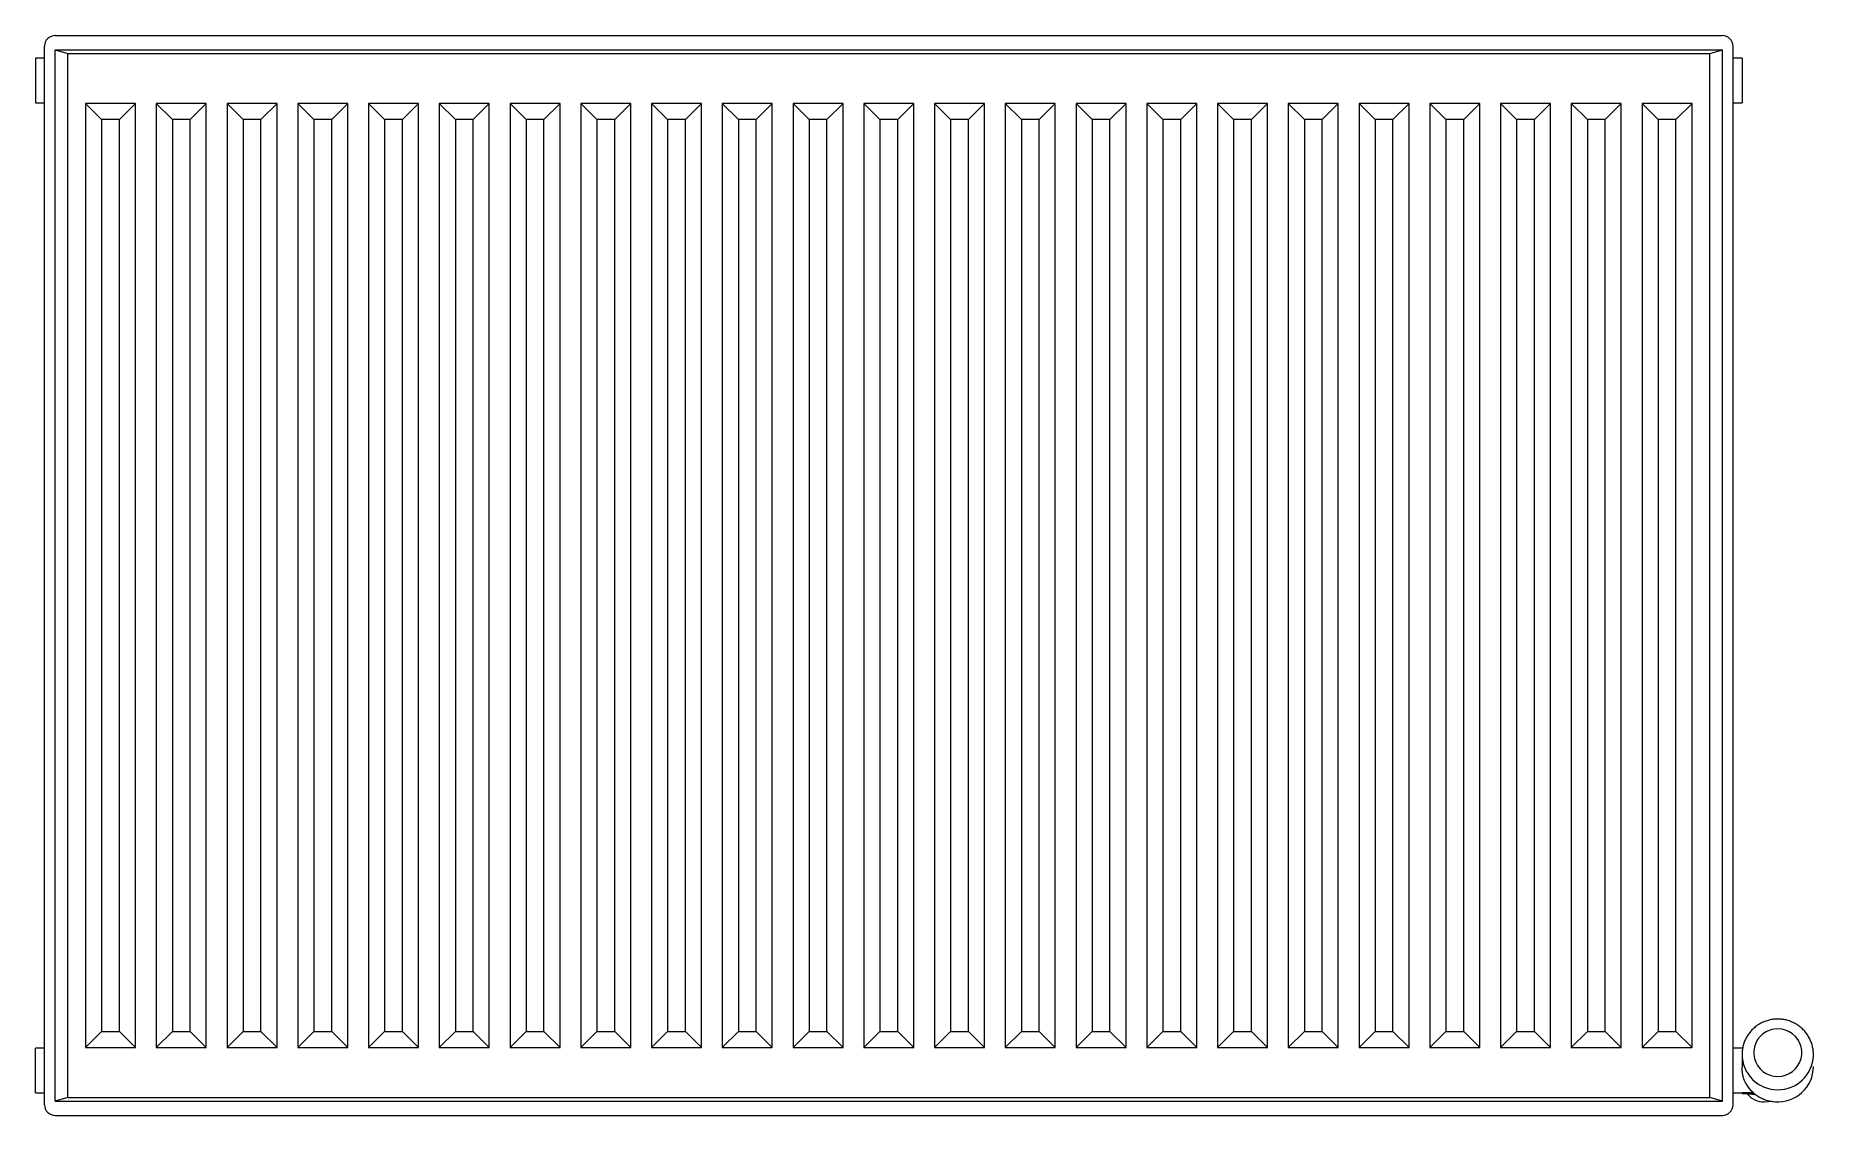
# Model space of a CAD drawing. Header units: millimetres. Extents: x -478 to 518, y -303 to 303.
import ezdxf

# ---------------------------------------------------------------- set-up
doc = ezdxf.new("R2010")
doc.units = ezdxf.units.MM

msp = doc.modelspace()

# ---------------------------------------------------------------- linework, layer by layer
at = {"color": 7, "linetype": 'Continuous', "lineweight": 15}
for p, q in [((-467, 302.5), (467, 302.5)), ((-473, 289.9), (-478, 289.9)), ((-478, 289.9), (-478, 264.9)), ((-473, -296.5), (-473, 296.5)), ((-467, 294.5), (-460, 292.4)), ((-467, 294.5), (467, 294.5)), ((-467, -294.5), (-467, 294.5)), ((-460, -292.4), (-460, 292.4)), ((-460, 292.4), (460, 292.4)), ((460, 292.4), (467, 294.5)), ((460, -292.4), (460, 292.4)), ((467, -294.5), (467, 294.5)), ((473, -296.5), (473, 296.5)), ((478, 289.9), (473, 289.9)), ((478, 289.9), (478, 264.9)), ((-478, 264.9), (-473, 264.9)), ((-422, 264.4), (-450, 264.4)), ((-450, 264.4), (-450, -264.4)), ((-450, 264.4), (-441, 255.4)), ((-431, 255.4), (-422, 264.4)), ((-422, -264.4), (-422, 264.4)), ((-382.36, 264.4), (-410.36, 264.4)), ((-410.36, 264.4), (-410.36, -264.4)), ((-410.36, 264.4), (-401.36, 255.4)), ((-391.36, 255.4), (-382.36, 264.4)), ((-382.36, -264.4), (-382.36, 264.4)), ((-342.73, 264.4), (-370.73, 264.4)), ((-370.73, 264.4), (-370.73, -264.4)), ((-370.73, 264.4), (-361.73, 255.4)), ((-351.73, 255.4), (-342.73, 264.4)), ((-342.73, -264.4), (-342.73, 264.4)), ((-303.09, 264.4), (-331.09, 264.4)), ((-331.09, 264.4), (-331.09, -264.4)), ((-331.09, 264.4), (-322.09, 255.4)), ((-312.09, 255.4), (-303.09, 264.4)), ((-303.09, -264.4), (-303.09, 264.4)), ((-263.45, 264.4), (-291.45, 264.4)), ((-291.45, 264.4), (-291.45, -264.4)), ((-291.45, 264.4), (-282.45, 255.4)), ((-272.45, 255.4), (-263.45, 264.4)), ((-263.45, -264.4), (-263.45, 264.4)), ((-223.82, 264.4), (-251.82, 264.4)), ((-251.82, 264.4), (-251.82, -264.4)), ((-251.82, 264.4), (-242.82, 255.4)), ((-232.82, 255.4), (-223.82, 264.4)), ((-223.82, -264.4), (-223.82, 264.4)), ((-184.18, 264.4), (-212.18, 264.4)), ((-212.18, 264.4), (-212.18, -264.4)), ((-212.18, 264.4), (-203.18, 255.4)), ((-193.18, 255.4), (-184.18, 264.4)), ((-184.18, -264.4), (-184.18, 264.4)), ((-144.55, 264.4), (-172.55, 264.4)), ((-172.55, 264.4), (-172.55, -264.4)), ((-172.55, 264.4), (-163.55, 255.4)), ((-153.55, 255.4), (-144.55, 264.4)), ((-144.55, -264.4), (-144.55, 264.4)), ((-104.91, 264.4), (-132.91, 264.4)), ((-132.91, 264.4), (-132.91, -264.4)), ((-132.91, 264.4), (-123.91, 255.4)), ((-113.91, 255.4), (-104.91, 264.4)), ((-104.91, -264.4), (-104.91, 264.4)), ((-65.27, 264.4), (-93.27, 264.4)), ((-93.27, 264.4), (-93.27, -264.4)), ((-93.27, 264.4), (-84.27, 255.4)), ((-74.27, 255.4), (-65.27, 264.4)), ((-65.27, -264.4), (-65.27, 264.4)), ((-25.64, 264.4), (-53.64, 264.4)), ((-53.64, 264.4), (-53.64, -264.4)), ((-53.64, 264.4), (-44.64, 255.4)), ((-34.64, 255.4), (-25.64, 264.4)), ((-25.64, -264.4), (-25.64, 264.4)), ((14, 264.4), (-14, 264.4)), ((-14, 264.4), (-14, -264.4)), ((-14, 264.4), (-5, 255.4)), ((5, 255.4), (14, 264.4)), ((14, -264.4), (14, 264.4)), ((53.64, 264.4), (25.64, 264.4)), ((25.64, 264.4), (25.64, -264.4)), ((25.64, 264.4), (34.64, 255.4)), ((44.64, 255.4), (53.64, 264.4)), ((53.64, -264.4), (53.64, 264.4)), ((93.27, 264.4), (65.27, 264.4)), ((65.27, 264.4), (65.27, -264.4)), ((65.27, 264.4), (74.27, 255.4)), ((84.27, 255.4), (93.27, 264.4)), ((93.27, -264.4), (93.27, 264.4)), ((132.91, 264.4), (104.91, 264.4)), ((104.91, 264.4), (104.91, -264.4)), ((104.91, 264.4), (113.91, 255.4)), ((123.91, 255.4), (132.91, 264.4)), ((132.91, -264.4), (132.91, 264.4)), ((172.55, 264.4), (144.55, 264.4)), ((144.55, 264.4), (144.55, -264.4)), ((144.55, 264.4), (153.55, 255.4)), ((163.55, 255.4), (172.55, 264.4)), ((172.55, -264.4), (172.55, 264.4)), ((212.18, 264.4), (184.18, 264.4)), ((184.18, 264.4), (184.18, -264.4)), ((184.18, 264.4), (193.18, 255.4)), ((203.18, 255.4), (212.18, 264.4)), ((212.18, -264.4), (212.18, 264.4)), ((251.82, 264.4), (223.82, 264.4)), ((223.82, 264.4), (223.82, -264.4)), ((223.82, 264.4), (232.82, 255.4)), ((242.82, 255.4), (251.82, 264.4)), ((251.82, -264.4), (251.82, 264.4)), ((291.45, 264.4), (263.45, 264.4)), ((263.45, 264.4), (263.45, -264.4)), ((263.45, 264.4), (272.45, 255.4)), ((282.45, 255.4), (291.45, 264.4)), ((291.45, -264.4), (291.45, 264.4)), ((331.09, 264.4), (303.09, 264.4)), ((303.09, 264.4), (303.09, -264.4)), ((303.09, 264.4), (312.09, 255.4)), ((322.09, 255.4), (331.09, 264.4)), ((331.09, -264.4), (331.09, 264.4)), ((370.73, 264.4), (342.73, 264.4)), ((342.73, 264.4), (342.73, -264.4)), ((342.73, 264.4), (351.73, 255.4)), ((361.73, 255.4), (370.73, 264.4)), ((370.73, -264.4), (370.73, 264.4)), ((410.36, 264.4), (382.36, 264.4)), ((382.36, 264.4), (382.36, -264.4)), ((382.36, 264.4), (391.36, 255.4)), ((401.36, 255.4), (410.36, 264.4)), ((410.36, -264.4), (410.36, 264.4)), ((450, 264.4), (422, 264.4)), ((422, 264.4), (422, -264.4)), ((422, 264.4), (431, 255.4)), ((441, 255.4), (450, 264.4)), ((450, -264.4), (450, 264.4)), ((473, 264.9), (478, 264.9)), ((-441, 255.4), (-441, -255.4)), ((-431, 255.4), (-441, 255.4)), ((-431, -255.4), (-431, 255.4)), ((-401.36, 255.4), (-401.36, -255.4)), ((-391.36, 255.4), (-401.36, 255.4)), ((-391.36, -255.4), (-391.36, 255.4)), ((-361.73, 255.4), (-361.73, -255.4)), ((-351.73, 255.4), (-361.73, 255.4)), ((-351.73, -255.4), (-351.73, 255.4)), ((-322.09, 255.4), (-322.09, -255.4)), ((-312.09, 255.4), (-322.09, 255.4)), ((-312.09, -255.4), (-312.09, 255.4)), ((-272.45, 255.4), (-282.45, 255.4)), ((-282.45, 255.4), (-282.45, -255.4)), ((-272.45, -255.4), (-272.45, 255.4)), ((-242.82, 255.4), (-242.82, -255.4)), ((-232.82, 255.4), (-242.82, 255.4)), ((-232.82, -255.4), (-232.82, 255.4)), ((-203.18, 255.4), (-203.18, -255.4)), ((-193.18, 255.4), (-203.18, 255.4)), ((-193.18, -255.4), (-193.18, 255.4)), ((-163.55, 255.4), (-163.55, -255.4)), ((-153.55, 255.4), (-163.55, 255.4)), ((-153.55, -255.4), (-153.55, 255.4)), ((-113.91, 255.4), (-123.91, 255.4)), ((-123.91, 255.4), (-123.91, -255.4)), ((-113.91, -255.4), (-113.91, 255.4)), ((-74.27, 255.4), (-84.27, 255.4)), ((-84.27, 255.4), (-84.27, -255.4)), ((-74.27, -255.4), (-74.27, 255.4)), ((-34.64, 255.4), (-44.64, 255.4)), ((-44.64, 255.4), (-44.64, -255.4)), ((-34.64, -255.4), (-34.64, 255.4)), ((-5, 255.4), (-5, -255.4)), ((5, 255.4), (-5, 255.4)), ((5, -255.4), (5, 255.4)), ((34.64, 255.4), (34.64, -255.4)), ((44.64, 255.4), (34.64, 255.4)), ((44.64, -255.4), (44.64, 255.4)), ((84.27, 255.4), (74.27, 255.4)), ((74.27, 255.4), (74.27, -255.4)), ((84.27, -255.4), (84.27, 255.4)), ((113.91, 255.4), (113.91, -255.4)), ((123.91, 255.4), (113.91, 255.4)), ((123.91, -255.4), (123.91, 255.4)), ((153.55, 255.4), (153.55, -255.4)), ((163.55, 255.4), (153.55, 255.4)), ((163.55, -255.4), (163.55, 255.4)), ((193.18, 255.4), (193.18, -255.4)), ((203.18, 255.4), (193.18, 255.4)), ((203.18, -255.4), (203.18, 255.4)), ((232.82, 255.4), (232.82, -255.4)), ((242.82, 255.4), (232.82, 255.4)), ((242.82, -255.4), (242.82, 255.4)), ((272.45, 255.4), (272.45, -255.4)), ((282.45, 255.4), (272.45, 255.4)), ((282.45, -255.4), (282.45, 255.4)), ((312.09, 255.4), (312.09, -255.4)), ((322.09, 255.4), (312.09, 255.4)), ((322.09, -255.4), (322.09, 255.4)), ((351.73, 255.4), (351.73, -255.4)), ((361.73, 255.4), (351.73, 255.4)), ((361.73, -255.4), (361.73, 255.4)), ((391.36, 255.4), (391.36, -255.4)), ((401.36, 255.4), (391.36, 255.4)), ((401.36, -255.4), (401.36, 255.4)), ((431, 255.4), (431, -255.4)), ((441, 255.4), (431, 255.4)), ((441, -255.4), (441, 255.4)), ((-450, -264.4), (-441, -255.4)), ((-441, -255.4), (-431, -255.4)), ((-431, -255.4), (-422, -264.4)), ((-410.36, -264.4), (-401.36, -255.4)), ((-401.36, -255.4), (-391.36, -255.4)), ((-391.36, -255.4), (-382.36, -264.4)), ((-370.73, -264.4), (-361.73, -255.4)), ((-361.73, -255.4), (-351.73, -255.4)), ((-351.73, -255.4), (-342.73, -264.4)), ((-331.09, -264.4), (-322.09, -255.4)), ((-322.09, -255.4), (-312.09, -255.4)), ((-312.09, -255.4), (-303.09, -264.4)), ((-291.45, -264.4), (-282.45, -255.4)), ((-282.45, -255.4), (-272.45, -255.4)), ((-272.45, -255.4), (-263.45, -264.4)), ((-251.82, -264.4), (-242.82, -255.4)), ((-242.82, -255.4), (-232.82, -255.4)), ((-232.82, -255.4), (-223.82, -264.4)), ((-212.18, -264.4), (-203.18, -255.4)), ((-203.18, -255.4), (-193.18, -255.4)), ((-193.18, -255.4), (-184.18, -264.4)), ((-172.55, -264.4), (-163.55, -255.4)), ((-163.55, -255.4), (-153.55, -255.4)), ((-153.55, -255.4), (-144.55, -264.4)), ((-132.91, -264.4), (-123.91, -255.4)), ((-123.91, -255.4), (-113.91, -255.4)), ((-113.91, -255.4), (-104.91, -264.4)), ((-93.27, -264.4), (-84.27, -255.4)), ((-84.27, -255.4), (-74.27, -255.4)), ((-74.27, -255.4), (-65.27, -264.4)), ((-53.64, -264.4), (-44.64, -255.4)), ((-44.64, -255.4), (-34.64, -255.4)), ((-34.64, -255.4), (-25.64, -264.4)), ((-14, -264.4), (-5, -255.4)), ((-5, -255.4), (5, -255.4)), ((5, -255.4), (14, -264.4)), ((25.64, -264.4), (34.64, -255.4)), ((34.64, -255.4), (44.64, -255.4)), ((44.64, -255.4), (53.64, -264.4)), ((65.27, -264.4), (74.27, -255.4)), ((74.27, -255.4), (84.27, -255.4)), ((84.27, -255.4), (93.27, -264.4)), ((104.91, -264.4), (113.91, -255.4)), ((113.91, -255.4), (123.91, -255.4)), ((123.91, -255.4), (132.91, -264.4)), ((144.55, -264.4), (153.55, -255.4)), ((153.55, -255.4), (163.55, -255.4)), ((163.55, -255.4), (172.55, -264.4)), ((184.18, -264.4), (193.18, -255.4)), ((193.18, -255.4), (203.18, -255.4)), ((203.18, -255.4), (212.18, -264.4)), ((223.82, -264.4), (232.82, -255.4)), ((232.82, -255.4), (242.82, -255.4)), ((242.82, -255.4), (251.82, -264.4)), ((263.45, -264.4), (272.45, -255.4)), ((272.45, -255.4), (282.45, -255.4)), ((282.45, -255.4), (291.45, -264.4)), ((303.09, -264.4), (312.09, -255.4)), ((312.09, -255.4), (322.09, -255.4)), ((322.09, -255.4), (331.09, -264.4)), ((342.73, -264.4), (351.73, -255.4)), ((351.73, -255.4), (361.73, -255.4)), ((361.73, -255.4), (370.73, -264.4)), ((382.36, -264.4), (391.36, -255.4)), ((391.36, -255.4), (401.36, -255.4)), ((401.36, -255.4), (410.36, -264.4)), ((422, -264.4), (431, -255.4)), ((431, -255.4), (441, -255.4)), ((441, -255.4), (450, -264.4)), ((-473, -264.9), (-478, -264.9)), ((-478, -289.9), (-478, -264.9)), ((-450, -264.4), (-422, -264.4)), ((-410.36, -264.4), (-382.36, -264.4)), ((-370.73, -264.4), (-342.73, -264.4)), ((-331.09, -264.4), (-303.09, -264.4)), ((-291.45, -264.4), (-263.45, -264.4)), ((-251.82, -264.4), (-223.82, -264.4)), ((-212.18, -264.4), (-184.18, -264.4)), ((-172.55, -264.4), (-144.55, -264.4)), ((-132.91, -264.4), (-104.91, -264.4)), ((-93.27, -264.4), (-65.27, -264.4)), ((-53.64, -264.4), (-25.64, -264.4)), ((-14, -264.4), (14, -264.4)), ((25.64, -264.4), (53.64, -264.4)), ((65.27, -264.4), (93.27, -264.4)), ((104.91, -264.4), (132.91, -264.4)), ((144.55, -264.4), (172.55, -264.4)), ((184.18, -264.4), (212.18, -264.4)), ((223.82, -264.4), (251.82, -264.4)), ((263.45, -264.4), (291.45, -264.4)), ((303.09, -264.4), (331.09, -264.4)), ((342.73, -264.4), (370.73, -264.4)), ((382.36, -264.4), (410.36, -264.4)), ((422, -264.4), (450, -264.4)), ((478.34, -264.9), (473, -264.9)), ((478, -268.33), (478, -275.44)), ((517.99, -268.96), (518, -268.33)), ((-478, -289.9), (-473, -289.9)), ((-460, -292.4), (-467, -294.5)), ((-467, -294.5), (467, -294.5)), ((-460, -292.4), (460, -292.4)), ((467, -294.5), (460, -292.4)), ((473, -289.9), (478, -289.9)), ((478, -290.26), (478, -289.75)), ((478, -290.14), (478.25, -290.14)), ((478, -290.26), (478.25, -290.26)), ((-467, -302.5), (467, -302.5))]:
    msp.add_line(p, q, dxfattribs=at)
at = {"color": 8, "linetype": 'Continuous', "lineweight": 15}
for p, q in [((484.34, -289.75), (478, -289.75)), ((478.25, -290.14), (478.25, -290.26))]:
    msp.add_line(p, q, dxfattribs=at)
at = {"color": 7, "linetype": 'Continuous', "lineweight": 15, "flags": 128}
for points in [[(498, -280.64), (500.22, -280.46), (502.38, -279.92), (504.43, -279.04), (506.29, -277.83), (507.93, -276.34), (509.3, -274.6), (510.36, -272.67), (511.09, -270.58), (511.45, -268.41), (511.45, -266.21), (511.09, -264.04), (510.36, -261.95), (509.3, -260.02), (507.93, -258.28), (506.29, -256.79), (504.43, -255.58), (502.38, -254.7), (500.22, -254.16), (498, -253.98), (495.78, -254.16), (493.62, -254.7), (491.57, -255.58), (489.71, -256.79), (488.07, -258.28), (486.7, -260.02), (485.64, -261.95), (484.91, -264.04), (484.55, -266.21), (484.55, -268.41), (484.91, -270.58), (485.64, -272.67), (486.7, -274.6), (488.07, -276.34), (489.71, -277.83), (491.57, -279.04), (493.62, -279.92), (495.78, -280.46), (498, -280.64)], [(490.5, -294.9), (492.61, -294.72), (493.58, -294.52)]]:
    msp.add_lwpolyline(points, dxfattribs=at)
at = {"color": 7, "linetype": 'Continuous', "lineweight": 15}
for centre, radius, start, end in [((-467, 296.5), 6, 90, 180), ((467, 296.5), 6, 0, 90), ((498.1, -275), 19.9, 265.59489, 359.60902), ((-467, -296.5), 6, 180, 270), ((467, -296.5), 6, 270, 0), ((490.48, -282.35), 12.55, 219.74202, 270.10334)]:
    msp.add_arc(centre, radius, start, end, dxfattribs=at)
at = {"color": 8, "linetype": 'Continuous', "lineweight": 15}
for centre, radius, start, end in [((497.87, -268.21), 19.87, 180.0296, 270.36198), ((498.12, -268.2), 19.88, 269.64719, 357.81963)]:
    msp.add_arc(centre, radius, start, end, dxfattribs=at)
at = {"color": 7, "linetype": 'Continuous', "lineweight": 15}
for points, knots in [([(517.95, -268.96), (517.97, -268.62), (518.04, -267.44), (517.83, -265.43), (517.32, -262.99), (516.49, -260.63), (515.37, -258.39), (513.98, -256.31), (512.33, -254.42), (510.46, -252.75), (508.39, -251.32), (506.16, -250.16), (503.8, -249.29), (501.35, -248.72), (498.84, -248.46), (496.31, -248.51), (493.82, -248.88), (491.39, -249.55), (489.06, -250.53), (486.88, -251.78), (484.87, -253.3), (483.07, -255.05), (481.5, -257.02), (480.2, -259.16), (479.18, -261.45), (478.47, -263.85), (478.06, -266.12), (478.04, -267.58), (478.03, -268.21)], [0, 0, 0, 0, 0.016487, 0.056128, 0.095763, 0.135397, 0.175036, 0.214686, 0.25435, 0.294033, 0.333737, 0.373463, 0.413211, 0.452978, 0.492763, 0.532562, 0.572369, 0.612178, 0.651985, 0.691783, 0.731569, 0.771338, 0.811087, 0.850815, 0.89052, 0.930204, 0.96987, 1, 1, 1, 1]), ([(479.52, -283.42), (479.3, -282.83), (479.1, -282.22), (478.82, -281.27), (478.73, -280.94), (478.57, -280.28), (478.49, -279.94), (478.29, -278.93), (478.18, -278.24), (478.07, -277.2), (478.05, -276.85), (478.01, -276.15), (478, -275.79), (478, -275.44)], [0, 0, 0, 0, 0.25, 0.25, 0.375, 0.375, 0.5, 0.5, 0.75, 0.75, 0.875, 0.875, 1, 1, 1, 1]), ([(479.52, -283.42), (479.86, -284.15), (480.25, -284.88), (480.92, -285.94), (481.15, -286.29), (481.65, -286.97), (481.92, -287.31), (482.74, -288.29), (483.35, -288.92), (484.65, -290.11), (485.37, -290.67), (486.86, -291.7), (487.64, -292.17), (488.88, -292.8), (489.3, -293), (490.16, -293.37), (490.6, -293.54), (491.93, -294), (492.84, -294.26), (494.68, -294.64), (495.62, -294.77), (496.57, -294.84)], [0, 0, 0, 0, 0.125, 0.125, 0.1875, 0.1875, 0.25, 0.25, 0.375, 0.375, 0.5, 0.5, 0.625, 0.625, 0.6875, 0.6875, 0.75, 0.75, 0.875, 0.875, 1, 1, 1, 1]), ([(478.25, -290.26), (478.35, -290.26), (478.96, -290.26), (480.09, -290.29), (481.56, -290.35), (482.9, -290.46), (484.07, -290.58), (485, -290.73), (485.54, -290.83), (485.73, -290.87), (485.74, -290.88)], [0, 0, 0, 0, 0.030237, 0.187295, 0.345797, 0.504751, 0.664646, 0.825295, 0.991728, 1, 1, 1, 1])]:
    msp.add_open_spline(points, degree=3, knots=knots, dxfattribs=at)
at = {"color": 8, "linetype": 'Continuous', "lineweight": 15}
msp.add_open_spline([(478.25, -290.14), (478.61, -290.14), (480.12, -290.15), (482.67, -290.25), (484.43, -290.46), (485.26, -290.55)], degree=3, knots=[0, 0, 0, 0, 0.1398423, 0.59481, 1, 1, 1, 1], dxfattribs=at)

doc.saveas('drawing.dxf')
